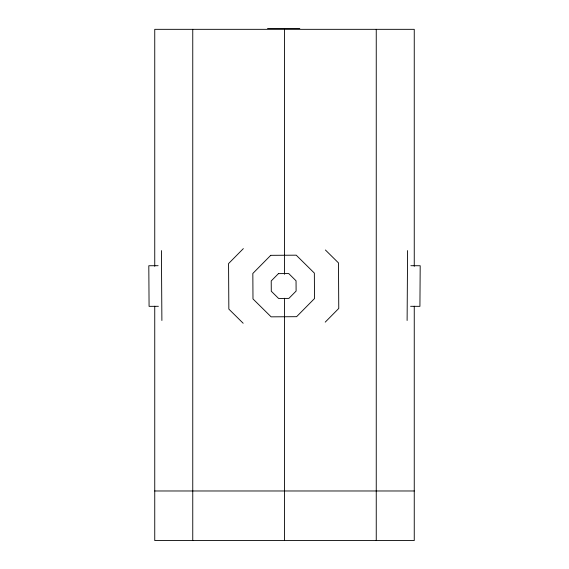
<?xml version="1.0" encoding="UTF-8"?>
<svg xmlns="http://www.w3.org/2000/svg" width="569" height="569" viewBox="0 0 569 569"><rect width="100%" height="100%" fill="white"/><g stroke="black" fill="none" stroke-linecap="round" stroke-linejoin="round"><path stroke-width="0.85" d="M407.112 320.482L407.582 250.595M243.34 248.625L228.567 263.575L228.845 309.102L243.169 323.256M325.226 322.139L338.761 308.441L338.484 262.914L325.404 249.99M158.132 265.702L148.808 265.751L149.078 306.35L158.402 306.3M267.53 28.45L299.813 28.45M154.747 490.976L414.253 490.976M410.868 265.702L420.192 265.751L419.922 306.35L410.598 306.3M161.418 250.595L161.888 320.482M414.253 266.306L414.253 29.332L154.747 29.332L154.747 266.306M414.253 306.243L414.253 540.55L154.747 540.55L154.747 306.243M376.251 29.332L376.251 540.55M284.5 29.332L284.5 274.294M284.5 298.256L284.5 540.55M192.756 29.332L192.756 540.55M270.737 255.332L252.835 273.454L252.985 298.931L271.114 316.841L296.591 316.684L314.501 298.561L314.344 273.084L296.221 255.175L270.737 255.332M278.447 273.625L271.221 280.944L271.285 291.221L278.597 298.455L288.881 298.391L296.108 291.072L296.044 280.794L288.732 273.568L278.447 273.625"/></g></svg>
